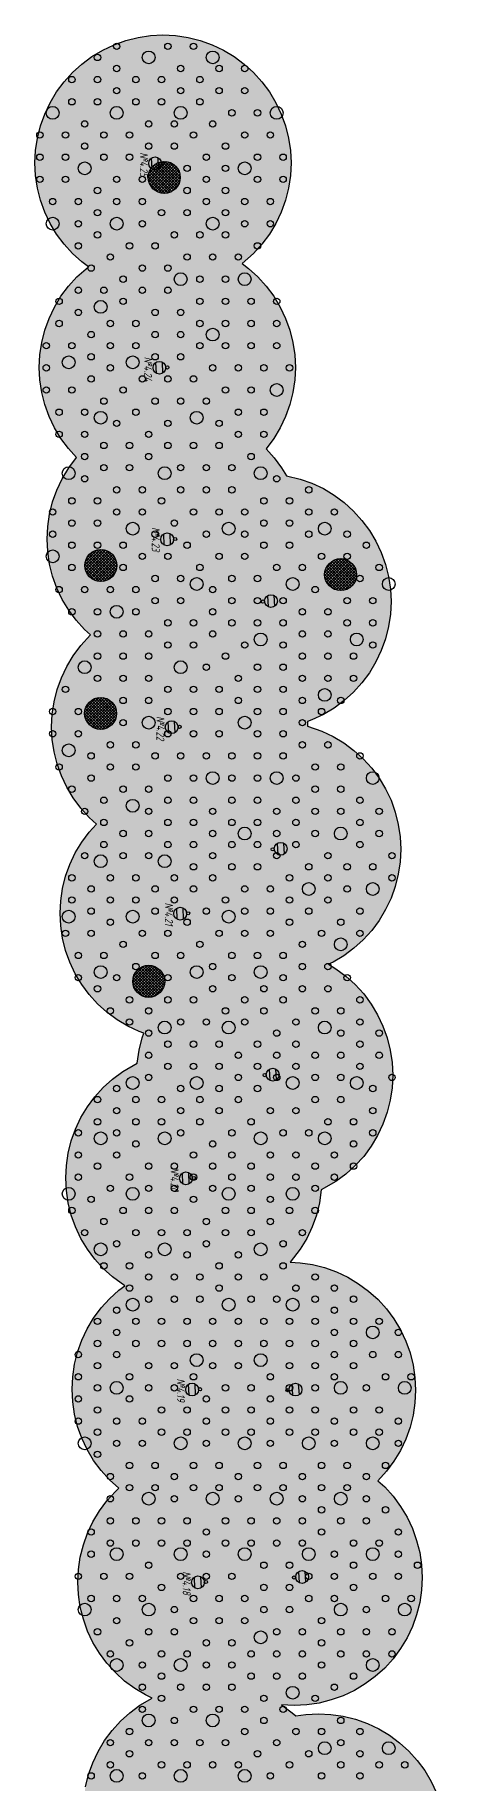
# Model space of a CAD drawing. Extents: x 17765 to 20362, y 13375 to 15893.
# Drawn here: x 17784.2 to 17849.6, y 14833.6 to 15106.7 of the extents above; entities that cross this region are included whole.
import ezdxf

# ---------------------------------------------------------------- set-up
doc = ezdxf.new("R2010")
doc.units = 0
for name, color, linetype in [('PLANTING_FLOWERBEDS', 6, 'Continuous'), ('PLANTING_LAWN', 82, 'Continuous'), ('PLANTING_SHRUBS', 94, 'Continuous'), ('PLANTING_TREES', 3, 'Continuous'), ('ЭН_ВЫНОСКИ_НОМЕРА_ОПОРЫ', 1, 'CONTINUOUS'), ('ЭН_СУЩ_ОПОРА__ЗАМ__СВЕТ__Н', 5, 'CONTINUOUS'), ('ЭН_СУЩ_ОПОРА_К1_LED', 7, 'CONTINUOUS')]:
    doc.layers.add(name, color=color, linetype=linetype)
doc.styles.get("Standard").update_dxf_attribs({"font": 'isocpeui.ttf', "width": 0.8})

# ---------------------------------------------------------------- blocks, each defined once
blk = doc.blocks.new('*U606')
at = {"layer": 'ЭН_СУЩ_ОПОРА__ЗАМ__СВЕТ__Н'}
for points in [[(-1.71, -0.94), (-1.78, 0.79)], [(-0.71, -0.9), (-0.78, 0.83)]]:
    blk.add_lwpolyline(points, dxfattribs=at)
for centre, radius in [((-1.24, -0.05), 1), ((0, 0), 0.25)]:
    blk.add_circle(centre, radius, dxfattribs=at)
blk = doc.blocks.new('*U607')
at = {"layer": 'ЭН_СУЩ_ОПОРА_К1_LED', "color": 18}
for points in [[(-1.71, -0.94), (-1.78, 0.79)], [(-0.71, -0.9), (-0.78, 0.84)]]:
    blk.add_lwpolyline(points, dxfattribs=at)
for centre, radius in [((-1.25, -0.05), 1), ((0, 0), 0.25)]:
    blk.add_circle(centre, radius, dxfattribs=at)
blk = doc.blocks.new('*U610')
at = {"layer": 'ЭН_СУЩ_ОПОРА_К1_LED', "color": 18}
for points in [[(0.69, 0.91), (0.81, -0.81)], [(1.69, 0.98), (1.8, -0.75)]]:
    blk.add_lwpolyline(points, dxfattribs=at)
for centre, radius in [((0, 0), 0.25), ((1.25, 0.08), 1)]:
    blk.add_circle(centre, radius, dxfattribs=at)

msp = doc.modelspace()

# ---------------------------------------------------------------- hatches: boundary and pattern name
at = {"layer": 'PLANTING_FLOWERBEDS'}
h = msp.add_hatch(dxfattribs=at)
h.set_pattern_fill('ANSI37', color=6, scale=0.1)
edge = h.paths.add_edge_path()
edge.add_arc((17804.45, 15084.481), 2.5, 0, 360)
h = msp.add_hatch(dxfattribs=at)
h.set_pattern_fill('ANSI37', color=6, scale=0.1)
edge = h.paths.add_edge_path()
edge.add_arc((17794.547, 15023.835), 2.5, 0, 360)
h = msp.add_hatch(dxfattribs=at)
h.set_pattern_fill('ANSI37', color=6, scale=0.1)
edge = h.paths.add_edge_path()
edge.add_arc((17832.004, 15022.417), 2.5, 0, 360)
h = msp.add_hatch(dxfattribs=at)
h.set_pattern_fill('ANSI37', color=6, scale=0.1)
edge = h.paths.add_edge_path()
edge.add_arc((17794.512, 15000.744), 2.5, 0, 360)
h = msp.add_hatch(dxfattribs=at)
h.set_pattern_fill('ANSI37', color=6, scale=0.1)
edge = h.paths.add_edge_path()
edge.add_arc((17802.018, 14958.883), 2.5, 0, 360)
at = {"layer": 'PLANTING_LAWN'}
h = msp.add_hatch(dxfattribs=at)
h.set_pattern_fill('GRASS', color=82, scale=0.05)
h.paths.add_polyline_path([(17826.85, 14998.74), (17829.05, 14997.99), (17830.82, 14997.15), (17832.5, 14996.14), (17834.08, 14994.97), (17835.54, 14993.65), (17836.85, 14992.2), (17838.02, 14990.62), (17839.03, 14988.94), (17839.87, 14987.16), (17840.53, 14985.31), (17841.01, 14983.41), (17841.3, 14981.47), (17841.39, 14979.51), (17841.3, 14977.55), (17841.01, 14975.61), (17840.53, 14973.7), (17839.87, 14971.86), (17839.03, 14970.08), (17838.02, 14968.4), (17836.85, 14966.82), (17835.54, 14965.37), (17834.08, 14964.05), (17832.5, 14962.88), (17830.82, 14961.87), (17830.12, 14961.54), (17831.25, 14960.86), (17832.82, 14959.69), (17834.28, 14958.37), (17835.6, 14956.92), (17836.77, 14955.34), (17837.78, 14953.66), (17838.61, 14951.88), (17839.28, 14950.04), (17839.75, 14948.13), (17840.04, 14946.19), (17840.14, 14944.23), (17840.04, 14942.27), (17839.75, 14940.33), (17839.28, 14938.42), (17838.61, 14936.58), (17837.78, 14934.8), (17836.77, 14933.12), (17835.6, 14931.54), (17834.28, 14930.09), (17832.82, 14928.77), (17831.25, 14927.6), (17828.98, 14926.31), (17828.69, 14924.26), (17828.21, 14922.35), (17827.55, 14920.51), (17826.71, 14918.73), (17825.7, 14917.05), (17824.11, 14915), (17825.66, 14914.93), (17827.6, 14914.64), (17829.5, 14914.16), (17831.35, 14913.5), (17833.12, 14912.66), (17834.81, 14911.65), (17836.38, 14910.48), (17837.84, 14909.17), (17839.16, 14907.71), (17840.33, 14906.14), (17841.33, 14904.45), (17842.17, 14902.68), (17842.84, 14900.83), (17843.31, 14898.93), (17843.6, 14896.98), (17843.7, 14895.02), (17843.6, 14893.06), (17843.31, 14891.12), (17842.84, 14889.22), (17842.17, 14887.37), (17841.33, 14885.6), (17840.33, 14883.91), (17839.16, 14882.34), (17837.81, 14880.86), (17838.88, 14879.89), (17840.2, 14878.43), (17841.36, 14876.86), (17842.37, 14875.17), (17843.21, 14873.4), (17843.87, 14871.55), (17844.35, 14869.65), (17844.64, 14867.71), (17844.74, 14865.75), (17844.64, 14863.79), (17844.35, 14861.84), (17843.87, 14859.94), (17843.21, 14858.09), (17842.37, 14856.32), (17841.36, 14854.64), (17840.2, 14853.06), (17838.88, 14851.6), (17837.42, 14850.29), (17835.85, 14849.12), (17834.16, 14848.11), (17832.39, 14847.27), (17830.54, 14846.61), (17828.64, 14846.13), (17826.7, 14845.84), (17824.74, 14845.75), (17822.76, 14845.84), (17824.44, 14844.61), (17824.98, 14844.13), (17826.56, 14844.36), (17828.52, 14844.46), (17830.48, 14844.36), (17832.42, 14844.07), (17834.33, 14843.6), (17836.18, 14842.94), (17837.95, 14842.1), (17839.63, 14841.09), (17841.21, 14839.92), (17842.66, 14838.6), (17843.98, 14837.15), (17845.15, 14835.57), (17846.16, 14833.89), (17847, 14832.11), (17847.66, 14830.26), (17848.14, 14828.36), (17848.43, 14826.42), (17848.52, 14824.46), (17848.43, 14822.5), (17848.14, 14820.56), (17847.66, 14818.65), (17847, 14816.81), (17846.16, 14815.03), (17845.15, 14813.35), (17843.98, 14811.77), (17842.66, 14810.32), (17841.21, 14809), (17839.63, 14807.83), (17837.95, 14806.82), (17836.18, 14805.98), (17834.33, 14805.32), (17832.42, 14804.84), (17830.48, 14804.56), (17828.52, 14804.46), (17827.21, 14804.52), (17827.9, 14803.9), (17829.28, 14802.36), (17831.52, 14802.27), (17833.46, 14801.99), (17835.36, 14801.51), (17837.21, 14800.85), (17838.98, 14800.01), (17840.67, 14799), (17842.24, 14797.83), (17843.7, 14796.51), (17845.02, 14795.06), (17846.18, 14793.48), (17847.19, 14791.8), (17848.03, 14790.02), (17848.69, 14788.18), (17849.17, 14786.27), (17849.46, 14784.33), (17849.56, 14782.37), (17849.46, 14780.41), (17849.17, 14778.47), (17848.69, 14776.57), (17848.03, 14774.72), (17847.19, 14772.94), (17846.18, 14771.26), (17845.02, 14769.68), (17843.7, 14768.23), (17842.24, 14766.91), (17840.67, 14765.74), (17838.98, 14764.73), (17837.22, 14763.9), (17837.36, 14761.63), (17837.27, 14759.67), (17836.98, 14757.73), (17836.5, 14755.83), (17835.84, 14753.98), (17835.21, 14752.65), (17836.09, 14752), (17837.54, 14750.68), (17838.86, 14749.23), (17840.03, 14747.65), (17841.04, 14745.97), (17841.88, 14744.2), (17842.54, 14742.35), (17843.01, 14740.44), (17843.3, 14738.5), (17843.4, 14736.54), (17843.3, 14734.58), (17843.01, 14732.64), (17842.54, 14730.74), (17841.88, 14728.89), (17841.04, 14727.11), (17840.03, 14725.43), (17838.86, 14723.85), (17837.54, 14722.4), (17836.09, 14721.08), (17835.18, 14720.41), (17835.27, 14718.63), (17835.17, 14716.67), (17834.89, 14714.73), (17834.41, 14712.82), (17833.75, 14710.98), (17832.91, 14709.2), (17831.9, 14707.52), (17830.73, 14705.94), (17829.41, 14704.49), (17827.96, 14703.17), (17827, 14702.46), (17828.84, 14701.13), (17830.29, 14699.81), (17831.61, 14698.36), (17832.78, 14696.78), (17833.79, 14695.1), (17834.63, 14693.32), (17835.29, 14691.48), (17835.77, 14689.57), (17836.05, 14687.63), (17836.15, 14685.67), (17836.05, 14683.71), (17835.77, 14681.77), (17835.29, 14679.86), (17834.63, 14678.02), (17833.79, 14676.24), (17832.78, 14674.56), (17831.61, 14672.98), (17830.29, 14671.53), (17828.84, 14670.21), (17826.9, 14668.82), (17828.56, 14667.82), (17830.14, 14666.66), (17831.59, 14665.34), (17832.91, 14663.88), (17834.08, 14662.31), (17835.09, 14660.62), (17835.93, 14658.85), (17836.59, 14657), (17837.06, 14655.1), (17837.35, 14653.16), (17837.45, 14651.19), (17837.35, 14649.23), (17837.06, 14647.29), (17836.59, 14645.39), (17835.93, 14643.54), (17835.09, 14641.77), (17834.08, 14640.08), (17832.91, 14638.51), (17831.59, 14637.05), (17830.14, 14635.73), (17828.56, 14634.57), (17826.46, 14633.36), (17827.74, 14632.75), (17829.42, 14631.74), (17831, 14630.57), (17832.45, 14629.26), (17833.77, 14627.8), (17834.94, 14626.23), (17835.95, 14624.54), (17836.79, 14622.77), (17837.45, 14620.92), (17837.93, 14619.02), (17838.21, 14617.07), (17838.31, 14615.11), (17838.21, 14613.15), (17837.93, 14611.21), (17837.45, 14609.31), (17836.79, 14607.46), (17835.95, 14605.69), (17834.94, 14604), (17833.77, 14602.43), (17832.45, 14600.97), (17831, 14599.65), (17829.71, 14598.7), (17831.77, 14597.24), (17833.22, 14595.92), (17834.54, 14594.47), (17835.71, 14592.89), (17836.72, 14591.21), (17837.56, 14589.43), (17838.22, 14587.59), (17838.7, 14585.68), (17838.98, 14583.74), (17839.08, 14581.78), (17838.98, 14579.82), (17838.7, 14577.88), (17838.22, 14575.98), (17837.56, 14574.13), (17836.72, 14572.35), (17835.71, 14570.67), (17834.54, 14569.09), (17833.22, 14567.64), (17831.77, 14566.32), (17830.19, 14565.15), (17828.51, 14564.14), (17826.73, 14563.3), (17824.89, 14562.64), (17822.98, 14562.17), (17821.04, 14561.88), (17819.08, 14561.78), (17817.12, 14561.88), (17815.18, 14562.17), (17813.27, 14562.64), (17811.43, 14563.3), (17809.65, 14564.14), (17807.97, 14565.15), (17806.39, 14566.32), (17804.94, 14567.64), (17803.62, 14569.09), (17802.45, 14570.67), (17801.44, 14572.35), (17800.6, 14574.13), (17799.94, 14575.98), (17799.46, 14577.88), (17799.18, 14579.82), (17799.08, 14581.78), (17799.18, 14583.74), (17799.46, 14585.68), (17799.94, 14587.59), (17800.6, 14589.43), (17801.44, 14591.21), (17802.45, 14592.89), (17803.62, 14594.47), (17804.94, 14595.92), (17806.39, 14597.24), (17807.68, 14598.2), (17805.62, 14599.65), (17804.17, 14600.97), (17802.85, 14602.43), (17801.68, 14604), (17800.67, 14605.69), (17799.83, 14607.46), (17799.17, 14609.31), (17798.69, 14611.21), (17798.41, 14613.15), (17798.31, 14615.11), (17798.41, 14617.07), (17798.69, 14619.02), (17799.17, 14620.92), (17799.83, 14622.77), (17800.67, 14624.54), (17801.68, 14626.23), (17802.85, 14627.8), (17804.17, 14629.26), (17805.62, 14630.57), (17807.2, 14631.74), (17809.3, 14632.95), (17808.02, 14633.56), (17806.34, 14634.57), (17804.76, 14635.73), (17803.31, 14637.05), (17801.99, 14638.51), (17800.82, 14640.08), (17799.81, 14641.77), (17798.97, 14643.54), (17798.31, 14645.39), (17797.83, 14647.29), (17797.55, 14649.23), (17797.45, 14651.19), (17797.55, 14653.16), (17797.83, 14655.1), (17798.31, 14657), (17798.97, 14658.85), (17799.81, 14660.62), (17800.82, 14662.31), (17801.99, 14663.88), (17803.31, 14665.34), (17804.76, 14666.66), (17806.7, 14668.04), (17805.04, 14669.04), (17803.46, 14670.21), (17802.01, 14671.53), (17800.69, 14672.98), (17799.52, 14674.56), (17798.51, 14676.24), (17797.67, 14678.02), (17797.01, 14679.86), (17796.53, 14681.77), (17796.25, 14683.71), (17796.15, 14685.67), (17796.25, 14687.63), (17796.53, 14689.57), (17797.01, 14691.48), (17797.67, 14693.32), (17798.51, 14695.1), (17799.52, 14696.78), (17800.69, 14698.36), (17802.01, 14699.81), (17803.46, 14701.13), (17804.42, 14701.84), (17802.58, 14703.17), (17801.13, 14704.49), (17799.81, 14705.94), (17798.64, 14707.52), (17797.63, 14709.2), (17796.79, 14710.98), (17796.13, 14712.82), (17795.65, 14714.73), (17795.37, 14716.67), (17795.27, 14718.63), (17795.37, 14720.59), (17795.65, 14722.53), (17796.13, 14724.44), (17796.79, 14726.28), (17797.63, 14728.06), (17798.64, 14729.74), (17799.81, 14731.32), (17801.13, 14732.77), (17802.58, 14734.09), (17803.49, 14734.76), (17803.4, 14736.54), (17803.49, 14738.5), (17803.78, 14740.44), (17804.26, 14742.35), (17804.92, 14744.2), (17805.55, 14745.52), (17804.68, 14746.17), (17803.22, 14747.49), (17801.9, 14748.94), (17800.73, 14750.52), (17799.72, 14752.2), (17798.89, 14753.98), (17798.22, 14755.83), (17797.75, 14757.73), (17797.46, 14759.67), (17797.36, 14761.63), (17797.46, 14763.59), (17797.75, 14765.53), (17798.22, 14767.44), (17798.89, 14769.29), (17799.72, 14771.06), (17800.73, 14772.74), (17801.6, 14773.91), (17799.61, 14775.61), (17798.3, 14777.07), (17797.13, 14778.65), (17796.12, 14780.33), (17795.28, 14782.1), (17794.62, 14783.95), (17794.14, 14785.86), (17793.85, 14787.8), (17793.76, 14789.76), (17793.85, 14791.72), (17794.14, 14793.66), (17794.62, 14795.56), (17795.28, 14797.41), (17796.12, 14799.18), (17797.13, 14800.87), (17798.3, 14802.44), (17799.61, 14803.9), (17801.07, 14805.22), (17802.65, 14806.39), (17804.33, 14807.4), (17806.1, 14808.23), (17807.95, 14808.9), (17809.52, 14809.29), (17807.85, 14809.54), (17805.95, 14810.01), (17804.1, 14810.67), (17802.33, 14811.51), (17800.64, 14812.52), (17799.07, 14813.69), (17797.61, 14815.01), (17796.3, 14816.46), (17795.13, 14818.04), (17794.12, 14819.72), (17793.28, 14821.5), (17792.62, 14823.35), (17792.14, 14825.25), (17791.85, 14827.19), (17791.76, 14829.15), (17791.85, 14831.11), (17792.14, 14833.05), (17792.62, 14834.96), (17793.28, 14836.81), (17794.12, 14838.58), (17795.13, 14840.26), (17796.3, 14841.84), (17797.61, 14843.29), (17799.07, 14844.61), (17800.64, 14845.78), (17802.57, 14846.9), (17801.52, 14847.4), (17799.84, 14848.41), (17798.26, 14849.57), (17796.81, 14850.89), (17795.49, 14852.35), (17794.32, 14853.92), (17793.31, 14855.61), (17792.47, 14857.38), (17791.81, 14859.23), (17791.33, 14861.13), (17791.05, 14863.07), (17790.95, 14865.03), (17791.05, 14867), (17791.33, 14868.94), (17791.81, 14870.84), (17792.47, 14872.69), (17793.31, 14874.46), (17794.32, 14876.15), (17795.49, 14877.72), (17796.81, 14879.18), (17797.37, 14879.69), (17795.9, 14881.02), (17794.58, 14882.47), (17793.41, 14884.05), (17792.4, 14885.73), (17791.56, 14887.51), (17790.9, 14889.35), (17790.42, 14891.26), (17790.14, 14893.2), (17790.04, 14895.16), (17790.14, 14897.12), (17790.42, 14899.06), (17790.9, 14900.97), (17791.56, 14902.81), (17792.4, 14904.59), (17793.41, 14906.27), (17794.58, 14907.85), (17795.9, 14909.3), (17797.35, 14910.62), (17798.3, 14911.32), (17796.38, 14912.7), (17794.93, 14914.02), (17793.61, 14915.47), (17792.44, 14917.05), (17791.43, 14918.73), (17790.59, 14920.51), (17789.93, 14922.35), (17789.45, 14924.26), (17789.17, 14926.2), (17789.07, 14928.16), (17789.17, 14930.12), (17789.45, 14932.06), (17789.93, 14933.97), (17790.59, 14935.81), (17791.43, 14937.59), (17792.44, 14939.27), (17793.61, 14940.85), (17794.93, 14942.3), (17796.38, 14943.62), (17797.96, 14944.79), (17800.23, 14946.08), (17800.52, 14948.13), (17801, 14950.04), (17801.26, 14950.77), (17800.53, 14951.03), (17798.75, 14951.87), (17797.07, 14952.88), (17795.49, 14954.05), (17794.04, 14955.37), (17792.72, 14956.82), (17791.55, 14958.4), (17790.54, 14960.08), (17789.7, 14961.86), (17789.04, 14963.7), (17788.56, 14965.61), (17788.28, 14967.55), (17788.18, 14969.51), (17788.28, 14971.47), (17788.56, 14973.41), (17789.04, 14975.32), (17789.7, 14977.16), (17790.54, 14978.94), (17791.55, 14980.62), (17792.72, 14982.2), (17793.86, 14983.46), (17792.71, 14984.5), (17791.39, 14985.95), (17790.22, 14987.53), (17789.21, 14989.21), (17788.37, 14990.99), (17787.71, 14992.84), (17787.24, 14994.74), (17786.95, 14996.68), (17786.85, 14998.64), (17786.95, 15000.6), (17787.24, 15002.54), (17787.71, 15004.45), (17788.37, 15006.29), (17789.21, 15008.07), (17790.22, 15009.75), (17791.39, 15011.33), (17792.94, 15012.99), (17792.01, 15013.84), (17790.69, 15015.29), (17789.52, 15016.87), (17788.52, 15018.55), (17787.68, 15020.33), (17787.01, 15022.17), (17786.54, 15024.08), (17786.25, 15026.02), (17786.15, 15027.98), (17786.25, 15029.94), (17786.54, 15031.88), (17787.01, 15033.79), (17787.68, 15035.63), (17788.52, 15037.41), (17789.52, 15039.09), (17790.73, 15040.71), (17789.47, 15042.1), (17788.3, 15043.68), (17787.29, 15045.36), (17786.45, 15047.14), (17785.79, 15048.98), (17785.31, 15050.89), (17785.03, 15052.83), (17784.93, 15054.79), (17785.03, 15056.75), (17785.31, 15058.69), (17785.79, 15060.6), (17786.45, 15062.44), (17787.29, 15064.22), (17788.3, 15065.9), (17789.47, 15067.48), (17790.79, 15068.93), (17792.59, 15070.51), (17791.57, 15071.27), (17790.11, 15072.58), (17788.79, 15074.04), (17787.63, 15075.61), (17786.62, 15077.3), (17785.78, 15079.07), (17785.12, 15080.92), (17784.64, 15082.82), (17784.35, 15084.76), (17784.25, 15086.73), (17784.35, 15088.69), (17784.64, 15090.63), (17785.12, 15092.53), (17785.78, 15094.38), (17786.62, 15096.15), (17787.63, 15097.84), (17788.79, 15099.41), (17790.11, 15100.87), (17791.57, 15102.19), (17793.14, 15103.35), (17794.83, 15104.36), (17796.6, 15105.2), (17798.45, 15105.86), (17800.35, 15106.34), (17802.29, 15106.63), (17804.25, 15106.73), (17806.22, 15106.63), (17808.16, 15106.34), (17810.06, 15105.86), (17811.91, 15105.2), (17813.68, 15104.36), (17815.37, 15103.35), (17816.94, 15102.19), (17818.4, 15100.87), (17819.71, 15099.41), (17820.88, 15097.84), (17821.89, 15096.15), (17822.73, 15094.38), (17823.39, 15092.53), (17823.87, 15090.63), (17824.16, 15088.69), (17824.25, 15086.73), (17824.16, 15084.76), (17823.87, 15082.82), (17823.39, 15080.92), (17822.73, 15079.07), (17821.89, 15077.3), (17820.88, 15075.61), (17819.71, 15074.04), (17818.4, 15072.58), (17816.6, 15071.01), (17817.62, 15070.25), (17819.07, 15068.93), (17820.39, 15067.48), (17821.56, 15065.9), (17822.57, 15064.22), (17823.41, 15062.44), (17824.07, 15060.6), (17824.55, 15058.69), (17824.83, 15056.75), (17824.93, 15054.79), (17824.83, 15052.83), (17824.55, 15050.89), (17824.07, 15048.98), (17823.41, 15047.14), (17822.57, 15045.36), (17821.56, 15043.68), (17820.35, 15042.06), (17821.61, 15040.67), (17822.78, 15039.09), (17823.52, 15037.86), (17825.68, 15037.35), (17827.52, 15036.69), (17829.3, 15035.85), (17830.98, 15034.84), (17832.56, 15033.67), (17834.01, 15032.35), (17835.33, 15030.9), (17836.5, 15029.32), (17837.51, 15027.64), (17838.35, 15025.86), (17839.01, 15024.01), (17839.49, 15022.11), (17839.77, 15020.17), (17839.87, 15018.21), (17839.77, 15016.25), (17839.49, 15014.31), (17839.01, 15012.4), (17838.35, 15010.55), (17837.51, 15008.78), (17836.5, 15007.1), (17835.33, 15005.52), (17834.01, 15004.07), (17832.56, 15002.75), (17830.98, 15001.58), (17829.3, 15000.57), (17827.52, 14999.73), (17826.81, 14999.48)])

# ---------------------------------------------------------------- linework, layer by layer
at = {"layer": 'PLANTING_FLOWERBEDS', "color": 6}
for centre in [(17804.45, 15084.481), (17794.547, 15023.835), (17832.004, 15022.417), (17794.512, 15000.744), (17802.018, 14958.883)]:
    msp.add_circle(centre, 2.5, dxfattribs=at)
at = {"layer": 'PLANTING_LAWN', "color": 82}
msp.add_lwpolyline([(17792.14, 14833.05), (17792.62, 14834.96), (17793.28, 14836.81), (17794.12, 14838.58), (17795.13, 14840.26), (17796.3, 14841.84), (17797.61, 14843.29), (17799.07, 14844.61), (17800.64, 14845.78), (17802.57, 14846.9), (17801.52, 14847.4), (17799.84, 14848.41), (17798.26, 14849.57), (17796.81, 14850.89), (17795.49, 14852.35), (17794.32, 14853.92), (17793.31, 14855.61), (17792.47, 14857.38), (17791.81, 14859.23), (17791.33, 14861.13), (17791.05, 14863.07), (17790.95, 14865.03), (17791.05, 14867), (17791.33, 14868.94), (17791.81, 14870.84), (17792.47, 14872.69), (17793.31, 14874.46), (17794.32, 14876.15), (17795.49, 14877.72), (17796.81, 14879.18), (17797.37, 14879.69), (17795.9, 14881.02), (17794.58, 14882.47), (17793.41, 14884.05), (17792.4, 14885.73), (17791.56, 14887.51), (17790.9, 14889.35), (17790.42, 14891.26), (17790.14, 14893.2), (17790.04, 14895.16), (17790.14, 14897.12), (17790.42, 14899.06), (17790.9, 14900.97), (17791.56, 14902.81), (17792.4, 14904.59), (17793.41, 14906.27), (17794.58, 14907.85), (17795.9, 14909.3), (17797.35, 14910.62), (17798.3, 14911.32), (17796.38, 14912.7), (17794.93, 14914.02), (17793.61, 14915.47), (17792.44, 14917.05), (17791.43, 14918.73), (17790.59, 14920.51), (17789.93, 14922.35), (17789.45, 14924.26), (17789.17, 14926.2), (17789.07, 14928.16), (17789.17, 14930.12), (17789.45, 14932.06), (17789.93, 14933.97), (17790.59, 14935.81), (17791.43, 14937.59), (17792.44, 14939.27), (17793.61, 14940.85), (17794.93, 14942.3), (17796.38, 14943.62), (17797.96, 14944.79), (17800.23, 14946.08), (17800.52, 14948.13), (17801, 14950.04), (17801.26, 14950.77), (17800.53, 14951.03), (17798.75, 14951.87), (17797.07, 14952.88), (17795.49, 14954.05), (17794.04, 14955.37), (17792.72, 14956.82), (17791.55, 14958.4), (17790.54, 14960.08), (17789.7, 14961.86), (17789.04, 14963.7), (17788.56, 14965.61), (17788.28, 14967.55), (17788.18, 14969.51), (17788.28, 14971.47), (17788.56, 14973.41), (17789.04, 14975.32), (17789.7, 14977.16), (17790.54, 14978.94), (17791.55, 14980.62), (17792.72, 14982.2), (17793.86, 14983.46), (17792.71, 14984.5), (17791.39, 14985.95), (17790.22, 14987.53), (17789.21, 14989.21), (17788.37, 14990.99), (17787.71, 14992.84), (17787.24, 14994.74), (17786.95, 14996.68), (17786.85, 14998.64), (17786.95, 15000.6), (17787.24, 15002.54), (17787.71, 15004.45), (17788.37, 15006.29), (17789.21, 15008.07), (17790.22, 15009.75), (17791.39, 15011.33), (17792.94, 15012.99), (17792.01, 15013.84), (17790.69, 15015.29), (17789.52, 15016.87), (17788.52, 15018.55), (17787.68, 15020.33), (17787.01, 15022.17), (17786.54, 15024.08), (17786.25, 15026.02), (17786.15, 15027.98), (17786.25, 15029.94), (17786.54, 15031.88), (17787.01, 15033.79), (17787.68, 15035.63), (17788.52, 15037.41), (17789.52, 15039.09), (17790.73, 15040.71), (17789.47, 15042.1), (17788.3, 15043.68), (17787.29, 15045.36), (17786.45, 15047.14), (17785.79, 15048.98), (17785.31, 15050.89), (17785.03, 15052.83), (17784.93, 15054.79), (17785.03, 15056.75), (17785.31, 15058.69), (17785.79, 15060.6), (17786.45, 15062.44), (17787.29, 15064.22), (17788.3, 15065.9), (17789.47, 15067.48), (17790.79, 15068.93), (17792.59, 15070.51), (17791.57, 15071.27), (17790.11, 15072.58), (17788.79, 15074.04), (17787.63, 15075.61), (17786.62, 15077.3), (17785.78, 15079.07), (17785.12, 15080.92), (17784.64, 15082.82), (17784.35, 15084.76), (17784.25, 15086.73), (17784.35, 15088.69), (17784.64, 15090.63), (17785.12, 15092.53), (17785.78, 15094.38), (17786.62, 15096.15), (17787.63, 15097.84), (17788.79, 15099.41), (17790.11, 15100.87), (17791.57, 15102.19), (17793.14, 15103.35), (17794.83, 15104.36), (17796.6, 15105.2), (17798.45, 15105.86), (17800.35, 15106.34), (17802.29, 15106.63), (17804.25, 15106.73), (17806.22, 15106.63), (17808.16, 15106.34), (17810.06, 15105.86), (17811.91, 15105.2), (17813.68, 15104.36), (17815.37, 15103.35), (17816.94, 15102.19), (17818.4, 15100.87), (17819.71, 15099.41), (17820.88, 15097.84), (17821.89, 15096.15), (17822.73, 15094.38), (17823.39, 15092.53), (17823.87, 15090.63), (17824.16, 15088.69), (17824.25, 15086.73), (17824.16, 15084.76), (17823.87, 15082.82), (17823.39, 15080.92), (17822.73, 15079.07), (17821.89, 15077.3), (17820.88, 15075.61), (17819.71, 15074.04), (17818.4, 15072.58), (17816.6, 15071.01), (17817.62, 15070.25), (17819.07, 15068.93), (17820.39, 15067.48), (17821.56, 15065.9), (17822.57, 15064.22), (17823.41, 15062.44), (17824.07, 15060.6), (17824.55, 15058.69), (17824.83, 15056.75), (17824.93, 15054.79), (17824.83, 15052.83), (17824.55, 15050.89), (17824.07, 15048.98), (17823.41, 15047.14), (17822.57, 15045.36), (17821.56, 15043.68), (17820.35, 15042.06), (17821.61, 15040.67), (17822.78, 15039.09), (17823.52, 15037.86), (17825.68, 15037.35), (17827.52, 15036.69), (17829.3, 15035.85), (17830.98, 15034.84), (17832.56, 15033.67), (17834.01, 15032.35), (17835.33, 15030.9), (17836.5, 15029.32), (17837.51, 15027.64), (17838.35, 15025.86), (17839.01, 15024.01), (17839.49, 15022.11), (17839.77, 15020.17), (17839.87, 15018.21), (17839.77, 15016.25), (17839.49, 15014.31), (17839.01, 15012.4), (17838.35, 15010.55), (17837.51, 15008.78), (17836.5, 15007.1), (17835.33, 15005.52), (17834.01, 15004.07), (17832.56, 15002.75), (17830.98, 15001.58), (17829.3, 15000.57), (17827.52, 14999.73), (17826.81, 14999.48), (17826.85, 14998.74), (17829.05, 14997.99), (17830.82, 14997.15), (17832.5, 14996.14), (17834.08, 14994.97), (17835.54, 14993.65), (17836.85, 14992.2), (17838.02, 14990.62), (17839.03, 14988.94), (17839.87, 14987.16), (17840.53, 14985.31), (17841.01, 14983.41), (17841.3, 14981.47), (17841.39, 14979.51), (17841.3, 14977.55), (17841.01, 14975.61), (17840.53, 14973.7), (17839.87, 14971.86), (17839.03, 14970.08), (17838.02, 14968.4), (17836.85, 14966.82), (17835.54, 14965.37), (17834.08, 14964.05), (17832.5, 14962.88), (17830.82, 14961.87), (17830.12, 14961.54), (17831.25, 14960.86), (17832.82, 14959.69), (17834.28, 14958.37), (17835.6, 14956.92), (17836.77, 14955.34), (17837.78, 14953.66), (17838.61, 14951.88), (17839.28, 14950.04), (17839.75, 14948.13), (17840.04, 14946.19), (17840.14, 14944.23), (17840.04, 14942.27), (17839.75, 14940.33), (17839.28, 14938.42), (17838.61, 14936.58), (17837.78, 14934.8), (17836.77, 14933.12), (17835.6, 14931.54), (17834.28, 14930.09), (17832.82, 14928.77), (17831.25, 14927.6), (17828.98, 14926.31), (17828.69, 14924.26), (17828.21, 14922.35), (17827.55, 14920.51), (17826.71, 14918.73), (17825.7, 14917.05), (17824.11, 14915), (17825.66, 14914.93), (17827.6, 14914.64), (17829.5, 14914.16), (17831.35, 14913.5), (17833.12, 14912.66), (17834.81, 14911.65), (17836.38, 14910.48), (17837.84, 14909.17), (17839.16, 14907.71), (17840.33, 14906.14), (17841.33, 14904.45), (17842.17, 14902.68), (17842.84, 14900.83), (17843.31, 14898.93), (17843.6, 14896.98), (17843.7, 14895.02), (17843.6, 14893.06), (17843.31, 14891.12), (17842.84, 14889.22), (17842.17, 14887.37), (17841.33, 14885.6), (17840.33, 14883.91), (17839.16, 14882.34), (17837.81, 14880.86), (17838.88, 14879.89), (17840.2, 14878.43), (17841.36, 14876.86), (17842.37, 14875.17), (17843.21, 14873.4), (17843.87, 14871.55), (17844.35, 14869.65), (17844.64, 14867.71), (17844.74, 14865.75), (17844.64, 14863.79), (17844.35, 14861.84), (17843.87, 14859.94), (17843.21, 14858.09), (17842.37, 14856.32), (17841.36, 14854.64), (17840.2, 14853.06), (17838.88, 14851.6), (17837.42, 14850.29), (17835.85, 14849.12), (17834.16, 14848.11), (17832.39, 14847.27), (17830.54, 14846.61), (17828.64, 14846.13), (17826.7, 14845.84), (17824.74, 14845.75), (17822.76, 14845.84), (17824.44, 14844.61), (17824.98, 14844.13), (17826.56, 14844.36), (17828.52, 14844.46), (17830.48, 14844.36), (17832.42, 14844.07), (17834.33, 14843.6), (17836.18, 14842.94), (17837.95, 14842.1), (17839.63, 14841.09), (17841.21, 14839.92), (17842.66, 14838.6), (17843.98, 14837.15), (17845.15, 14835.57), (17846.16, 14833.89), (17847, 14832.11)], dxfattribs=at)
at = {"layer": 'PLANTING_SHRUBS'}
for centre in [(17797.018, 15104.953), (17805.018, 15104.953), (17809.018, 15104.953), (17794.018, 15103.221), (17790.018, 15099.757), (17794.018, 15099.757), (17797.018, 15101.489), (17800.018, 15099.757), (17804.018, 15099.757), (17807.018, 15101.489), (17810.018, 15099.757), (17813.018, 15101.489), (17817.018, 15101.489), (17790.018, 15096.293), (17794.018, 15096.293), (17797.018, 15098.025), (17800.018, 15096.293), (17804.018, 15096.293), (17807.018, 15098.025), (17810.018, 15096.293), (17813.018, 15098.025), (17817.018, 15098.025), (17815.018, 15094.561), (17819.018, 15094.561), (17785.018, 15091.096), (17789.018, 15091.096), (17792.018, 15092.829), (17795.018, 15091.096), (17799.018, 15091.096), (17802.018, 15092.829), (17806.018, 15092.829), (17809.018, 15091.096), (17812.018, 15092.829), (17817.018, 15091.096), (17821.018, 15091.096), (17792.018, 15089.364), (17802.018, 15089.364), (17806.018, 15089.364), (17814.018, 15089.364), (17785.018, 15087.632), (17789.018, 15087.632), (17795.018, 15087.632), (17799.018, 15087.632), (17808.018, 15085.9), (17811.018, 15087.632), (17814.018, 15085.9), (17819.018, 15087.632), (17823.018, 15087.632), (17785.018, 15084.168), (17789.018, 15084.168), (17794.018, 15082.436), (17797.018, 15084.168), (17801.018, 15084.168), (17808.018, 15082.436), (17811.018, 15084.168), (17814.018, 15082.436), (17819.018, 15084.168), (17823.018, 15084.168), (17787.018, 15080.704), (17791.018, 15080.704), (17797.018, 15080.704), (17801.018, 15080.704), (17811.018, 15080.704), (17817.018, 15080.704), (17821.018, 15080.704), (17791.018, 15077.24), (17794.018, 15078.972), (17801.018, 15077.24), (17804.018, 15078.972), (17808.018, 15078.972), (17814.018, 15078.972), (17817.018, 15077.24), (17821.018, 15077.24), (17794.018, 15075.508), (17806.018, 15075.508), (17810.018, 15075.508), (17814.018, 15075.508), (17791.018, 15073.776), (17796.018, 15072.044), (17799.018, 15073.776), (17803.018, 15073.776), (17808.018, 15072.044), (17812.018, 15072.044), (17816.018, 15072.044), (17819.018, 15073.776), (17793.018, 15070.312), (17801.018, 15070.312), (17805.018, 15070.312), (17791.018, 15066.848), (17795.018, 15066.848), (17798.018, 15068.58), (17801.018, 15066.848), (17805.018, 15066.848), (17810.018, 15068.58), (17814.018, 15068.58), (17788.018, 15065.116), (17791.018, 15063.384), (17798.018, 15065.116), (17803.018, 15063.384), (17807.018, 15063.384), (17810.018, 15065.116), (17814.018, 15065.116), (17818.018, 15065.116), (17822.018, 15065.116), (17788.018, 15061.652), (17796.018, 15061.652), (17800.018, 15061.652), (17810.018, 15061.652), (17814.018, 15061.652), (17818.018, 15061.652), (17822.018, 15061.652), (17786.018, 15058.187), (17790.018, 15058.187), (17793.018, 15059.92), (17796.018, 15058.187), (17800.018, 15058.187), (17803.018, 15059.92), (17807.018, 15059.92), (17810.018, 15058.187), (17814.018, 15058.187), (17818.018, 15058.187), (17822.018, 15058.187), (17793.018, 15056.455), (17803.018, 15056.455), (17807.018, 15056.455), (17786.018, 15054.723), (17793.018, 15052.991), (17796.018, 15054.723), (17801.018, 15052.991), (17805.018, 15052.991), (17809.018, 15052.991), (17812.018, 15054.723), (17816.018, 15054.723), (17820.018, 15054.723), (17824.018, 15054.723), (17786.018, 15051.259), (17790.018, 15051.259), (17798.018, 15051.259), (17814.018, 15051.259), (17818.018, 15051.259), (17788.018, 15047.795), (17792.018, 15047.795), (17795.018, 15049.527), (17800.018, 15047.795), (17803.018, 15049.527), (17807.018, 15049.527), (17811.018, 15049.527), (17816.018, 15047.795), (17820.018, 15047.795), (17788.018, 15044.331), (17792.018, 15044.331), (17797.018, 15046.063), (17802.018, 15044.331), (17805.018, 15046.063), (17813.018, 15046.063), (17816.018, 15044.331), (17820.018, 15044.331), (17795.018, 15042.599), (17799.018, 15042.599), (17805.018, 15042.599), (17809.018, 15042.599), (17813.018, 15042.599), (17792.018, 15040.867), (17795.018, 15039.135), (17799.018, 15039.135), (17802.018, 15040.867), (17807.018, 15039.135), (17811.018, 15039.135), (17815.018, 15039.135), (17818.018, 15040.867), (17792.018, 15037.403), (17822.018, 15037.403), (17790.018, 15033.939), (17794.018, 15033.939), (17797.018, 15035.671), (17801.018, 15035.671), (17804.018, 15033.939), (17807.018, 15035.671), (17811.018, 15035.671), (17815.018, 15035.671), (17820.018, 15033.939), (17824.018, 15033.939), (17827.018, 15035.671), (17787.018, 15032.207), (17797.018, 15032.207), (17801.018, 15032.207), (17809.018, 15032.207), (17813.018, 15032.207), (17817.018, 15032.207), (17827.018, 15032.207), (17831.018, 15032.207), (17787.018, 15028.743), (17790.018, 15030.475), (17794.018, 15030.475), (17803.018, 15028.743), (17806.018, 15030.475), (17811.018, 15028.743), (17817.018, 15028.743), (17820.018, 15030.475), (17824.018, 15030.475), (17827.018, 15028.743), (17833.018, 15028.743), (17790.018, 15027.011), (17794.018, 15027.011), (17798.018, 15027.011), (17801.018, 15025.279), (17805.018, 15025.279), (17808.018, 15027.011), (17813.018, 15025.279), (17817.018, 15025.279), (17820.018, 15027.011), (17824.018, 15027.011), (17829.018, 15025.279), (17833.018, 15025.279), (17836.018, 15027.011), (17790.018, 15023.546), (17798.018, 15023.546), (17810.018, 15023.546), (17822.018, 15023.546), (17826.018, 15023.546), (17838.018, 15023.546), (17788.018, 15020.082), (17792.018, 15020.082), (17796.018, 15020.082), (17800.018, 15020.082), (17803.018, 15021.814), (17807.018, 15021.814), (17812.018, 15020.082), (17815.018, 15021.814), (17819.018, 15021.814), (17828.018, 15020.082), (17835.018, 15021.814), (17803.018, 15018.35), (17807.018, 15018.35), (17815.018, 15018.35), (17819.018, 15018.35), (17823.018, 15018.35), (17833.018, 15018.35), (17837.018, 15018.35), (17790.018, 15016.618), (17794.018, 15016.618), (17800.018, 15016.618), (17805.018, 15014.886), (17809.018, 15014.886), (17812.018, 15016.618), (17815.018, 15014.886), (17819.018, 15014.886), (17823.018, 15014.886), (17826.018, 15016.618), (17830.018, 15016.618), (17833.018, 15014.886), (17837.018, 15014.886), (17794.018, 15013.154), (17798.018, 15013.154), (17802.018, 15013.154), (17812.018, 15013.154), (17826.018, 15013.154), (17830.018, 15013.154), (17794.018, 15009.69), (17798.018, 15009.69), (17802.018, 15009.69), (17805.018, 15011.422), (17809.018, 15011.422), (17814.018, 15009.69), (17817.018, 15011.422), (17823.018, 15011.422), (17826.018, 15009.69), (17830.018, 15009.69), (17834.018, 15009.69), (17837.018, 15011.422), (17794.018, 15006.226), (17798.018, 15006.226), (17802.018, 15006.226), (17811.018, 15007.958), (17816.018, 15006.226), (17819.018, 15007.958), (17823.018, 15007.958), (17826.018, 15006.226), (17830.018, 15006.226), (17834.018, 15006.226), (17789.018, 15004.494), (17805.018, 15004.494), (17809.018, 15004.494), (17813.018, 15004.494), (17819.018, 15004.494), (17823.018, 15004.494), (17787.018, 15001.03), (17791.018, 15001.03), (17798.018, 15002.762), (17802.018, 15002.762), (17805.018, 15001.03), (17809.018, 15001.03), (17813.018, 15001.03), (17816.018, 15002.762), (17819.018, 15001.03), (17823.018, 15001.03), (17826.018, 15002.762), (17829.018, 15001.03), (17832.018, 15002.762), (17798.018, 14999.298), (17826.018, 14999.298), (17787.018, 14997.566), (17791.018, 14997.566), (17796.018, 14995.834), (17800.018, 14995.834), (17805.018, 14997.566), (17809.018, 14997.566), (17813.018, 14997.566), (17819.018, 14997.566), (17823.018, 14997.566), (17826.018, 14995.834), (17830.018, 14995.834), (17788.018, 14992.37), (17793.018, 14994.102), (17796.018, 14992.37), (17800.018, 14992.37), (17803.018, 14994.102), (17807.018, 14994.102), (17811.018, 14994.102), (17815.018, 14994.102), (17819.018, 14994.102), (17823.018, 14994.102), (17828.018, 14992.37), (17832.018, 14992.37), (17835.018, 14994.102), (17793.018, 14990.638), (17805.018, 14990.638), (17809.018, 14990.638), (17815.018, 14990.638), (17819.018, 14990.638), (17825.018, 14990.638), (17790.018, 14988.905), (17795.018, 14987.173), (17798.018, 14988.905), (17802.018, 14988.905), (17805.018, 14987.173), (17809.018, 14987.173), (17815.018, 14987.173), (17819.018, 14987.173), (17825.018, 14987.173), (17828.018, 14988.905), (17832.018, 14988.905), (17835.018, 14987.173), (17792.018, 14985.441), (17802.018, 14985.441), (17812.018, 14985.441), (17822.018, 14985.441), (17828.018, 14985.441), (17832.018, 14985.441), (17838.018, 14985.441), (17795.018, 14983.709), (17798.018, 14981.977), (17802.018, 14981.977), (17805.018, 14983.709), (17809.018, 14983.709), (17812.018, 14981.977), (17815.018, 14983.709), (17819.018, 14983.709), (17822.018, 14981.977), (17825.018, 14983.709), (17828.018, 14981.977), (17835.018, 14983.709), (17838.018, 14981.977), (17795.018, 14980.245), (17805.018, 14980.245), (17809.018, 14980.245), (17815.018, 14980.245), (17819.018, 14980.245), (17825.018, 14980.245), (17835.018, 14980.245), (17792.018, 14978.513), (17798.018, 14978.513), (17802.018, 14978.513), (17809.018, 14976.781), (17812.018, 14978.513), (17815.018, 14976.781), (17819.018, 14976.781), (17822.018, 14978.513), (17827.018, 14976.781), (17830.018, 14978.513), (17833.018, 14976.781), (17837.018, 14976.781), (17840.018, 14978.513), (17790.018, 14975.049), (17793.018, 14973.317), (17796.018, 14975.049), (17800.018, 14975.049), (17803.018, 14973.317), (17806.018, 14975.049), (17809.018, 14973.317), (17812.018, 14975.049), (17817.018, 14973.317), (17821.018, 14973.317), (17824.018, 14975.049), (17830.018, 14975.049), (17833.018, 14973.317), (17840.018, 14975.049), (17790.018, 14971.585), (17796.018, 14971.585), (17800.018, 14971.585), (17806.018, 14971.585), (17814.018, 14971.585), (17824.018, 14971.585), (17830.018, 14971.585), (17793.018, 14969.853), (17796.018, 14968.121), (17803.018, 14969.853), (17808.018, 14968.121), (17811.018, 14969.853), (17817.018, 14969.853), (17821.018, 14969.853), (17824.018, 14968.121), (17827.018, 14969.853), (17832.018, 14968.121), (17835.018, 14969.853), (17789.018, 14966.389), (17793.018, 14966.389), (17801.018, 14966.389), (17805.018, 14966.389), (17813.018, 14966.389), (17817.018, 14966.389), (17821.018, 14966.389), (17829.018, 14966.389), (17835.018, 14966.389), (17791.018, 14962.925), (17795.018, 14962.925), (17798.018, 14964.657), (17803.018, 14962.925), (17807.018, 14962.925), (17810.018, 14964.657), (17815.018, 14962.925), (17819.018, 14962.925), (17823.018, 14962.925), (17826.018, 14964.657), (17800.018, 14961.193), (17812.018, 14961.193), (17826.018, 14961.193), (17830.018, 14961.193), (17791.018, 14959.461), (17794.018, 14957.729), (17797.018, 14959.461), (17805.018, 14959.461), (17812.018, 14957.729), (17815.018, 14959.461), (17820.018, 14957.729), (17823.018, 14959.461), (17826.018, 14957.729), (17830.018, 14957.729), (17833.018, 14959.461), (17796.018, 14954.264), (17799.018, 14955.996), (17802.018, 14954.264), (17805.018, 14955.996), (17809.018, 14955.996), (17814.018, 14954.264), (17817.018, 14955.996), (17820.018, 14954.264), (17823.018, 14955.996), (17828.018, 14954.264), (17832.018, 14954.264), (17835.018, 14955.996), (17799.018, 14952.532), (17807.018, 14952.532), (17811.018, 14952.532), (17817.018, 14952.532), (17825.018, 14952.532), (17835.018, 14952.532), (17802.018, 14950.8), (17805.018, 14949.068), (17809.018, 14949.068), (17813.018, 14949.068), (17819.018, 14949.068), (17822.018, 14950.8), (17825.018, 14949.068), (17832.018, 14950.8), (17835.018, 14949.068), (17838.018, 14950.8), (17802.018, 14947.336), (17816.018, 14947.336), (17822.018, 14947.336), (17828.018, 14947.336), (17832.018, 14947.336), (17838.018, 14947.336), (17802.018, 14943.872), (17805.018, 14945.604), (17809.018, 14945.604), (17813.018, 14945.604), (17816.018, 14943.872), (17819.018, 14945.604), (17822.018, 14943.872), (17825.018, 14945.604), (17828.018, 14943.872), (17832.018, 14943.872), (17835.018, 14945.604), (17840.018, 14943.872), (17797.018, 14942.14), (17807.018, 14942.14), (17813.018, 14942.14), (17819.018, 14942.14), (17837.018, 14942.14), (17794.018, 14940.408), (17797.018, 14938.676), (17800.018, 14940.408), (17804.018, 14940.408), (17807.018, 14938.676), (17810.018, 14940.408), (17813.018, 14938.676), (17816.018, 14940.408), (17821.018, 14938.676), (17825.018, 14938.676), (17828.018, 14940.408), (17832.018, 14940.408), (17837.018, 14938.676), (17791.018, 14935.212), (17794.018, 14936.944), (17797.018, 14935.212), (17800.018, 14936.944), (17804.018, 14936.944), (17807.018, 14935.212), (17810.018, 14936.944), (17815.018, 14935.212), (17818.018, 14936.944), (17823.018, 14935.212), (17827.018, 14935.212), (17830.018, 14936.944), (17834.018, 14936.944), (17837.018, 14935.212), (17800.018, 14933.48), (17812.018, 14933.48), (17834.018, 14933.48), (17791.018, 14931.748), (17794.018, 14930.016), (17797.018, 14931.748), (17802.018, 14930.016), (17806.018, 14930.016), (17809.018, 14931.748), (17812.018, 14930.016), (17815.018, 14931.748), (17818.018, 14930.016), (17821.018, 14931.748), (17825.018, 14931.748), (17828.018, 14930.016), (17831.018, 14931.748), (17834.018, 14930.016), (17791.018, 14928.284), (17799.018, 14928.284), (17809.018, 14928.284), (17815.018, 14928.284), (17821.018, 14928.284), (17825.018, 14928.284), (17831.018, 14928.284), (17793.018, 14924.82), (17796.018, 14926.552), (17802.018, 14926.552), (17806.018, 14926.552), (17809.018, 14924.82), (17812.018, 14926.552), (17818.018, 14926.552), (17821.018, 14924.82), (17828.018, 14926.552), (17790.018, 14923.088), (17795.018, 14921.355), (17798.018, 14923.088), (17802.018, 14923.088), (17806.018, 14923.088), (17811.018, 14921.355), (17814.018, 14923.088), (17818.018, 14923.088), (17821.018, 14921.355), (17824.018, 14923.088), (17828.018, 14923.088), (17792.018, 14919.623), (17800.018, 14919.623), (17804.018, 14919.623), (17808.018, 14919.623), (17814.018, 14919.623), (17818.018, 14919.623), (17826.018, 14919.623), (17797.018, 14917.891), (17802.018, 14916.159), (17808.018, 14916.159), (17811.018, 14917.891), (17816.018, 14916.159), (17823.018, 14917.891), (17795.018, 14914.427), (17799.018, 14914.427), (17813.018, 14914.427), (17823.018, 14914.427), (17799.018, 14910.963), (17802.018, 14912.695), (17806.018, 14912.695), (17810.018, 14912.695), (17813.018, 14910.963), (17816.018, 14912.695), (17820.018, 14912.695), (17825.018, 14910.963), (17828.018, 14912.695), (17831.018, 14910.963), (17802.018, 14909.231), (17806.018, 14909.231), (17810.018, 14909.231), (17818.018, 14909.231), (17822.018, 14909.231), (17828.018, 14909.231), (17834.018, 14909.231), (17794.018, 14905.767), (17797.018, 14907.499), (17800.018, 14905.767), (17804.018, 14905.767), (17808.018, 14905.767), (17812.018, 14905.767), (17816.018, 14905.767), (17820.018, 14905.767), (17824.018, 14905.767), (17828.018, 14905.767), (17831.018, 14907.499), (17834.018, 14905.767), (17838.018, 14905.767), (17794.018, 14902.303), (17797.018, 14904.035), (17800.018, 14902.303), (17804.018, 14902.303), (17808.018, 14902.303), (17812.018, 14902.303), (17816.018, 14902.303), (17820.018, 14902.303), (17824.018, 14902.303), (17828.018, 14902.303), (17831.018, 14904.035), (17834.018, 14902.303), (17841.018, 14904.035), (17791.018, 14900.571), (17797.018, 14900.571), (17831.018, 14900.571), (17837.018, 14900.571), (17841.018, 14900.571), (17791.018, 14897.107), (17794.018, 14898.839), (17799.018, 14897.107), (17802.018, 14898.839), (17806.018, 14898.839), (17809.018, 14897.107), (17812.018, 14898.839), (17816.018, 14898.839), (17821.018, 14897.107), (17824.018, 14898.839), (17828.018, 14898.839), (17831.018, 14897.107), (17834.018, 14898.839), (17839.018, 14897.107), (17843.018, 14897.107), (17794.018, 14895.375), (17802.018, 14895.375), (17806.018, 14895.375), (17814.018, 14895.375), (17818.018, 14895.375), (17824.018, 14895.375), (17828.018, 14895.375), (17836.018, 14895.375), (17791.018, 14893.643), (17794.018, 14891.911), (17799.018, 14893.643), (17804.018, 14891.911), (17808.018, 14891.911), (17811.018, 14893.643), (17814.018, 14891.911), (17818.018, 14891.911), (17821.018, 14893.643), (17824.018, 14891.911), (17828.018, 14891.911), (17834.018, 14891.911), (17838.018, 14891.911), (17791.018, 14890.179), (17797.018, 14890.179), (17801.018, 14890.179), (17811.018, 14890.179), (17821.018, 14890.179), (17831.018, 14890.179), (17841.018, 14890.179), (17794.018, 14888.447), (17797.018, 14886.714), (17801.018, 14886.714), (17804.018, 14888.447), (17808.018, 14888.447), (17811.018, 14886.714), (17814.018, 14888.447), (17818.018, 14888.447), (17821.018, 14886.714), (17824.018, 14888.447), (17828.018, 14888.447), (17831.018, 14886.714), (17834.018, 14888.447), (17838.018, 14888.447), (17841.018, 14886.714), (17794.018, 14884.982), (17799.018, 14883.25), (17803.018, 14883.25), (17809.018, 14883.25), (17813.018, 14883.25), (17819.018, 14883.25), (17823.018, 14883.25), (17829.018, 14883.25), (17833.018, 14883.25), (17839.018, 14883.25), (17796.018, 14881.518), (17806.018, 14881.518), (17816.018, 14881.518), (17826.018, 14881.518), (17836.018, 14881.518), (17796.018, 14878.054), (17799.018, 14879.786), (17803.018, 14879.786), (17806.018, 14878.054), (17809.018, 14879.786), (17813.018, 14879.786), (17816.018, 14878.054), (17819.018, 14879.786), (17823.018, 14879.786), (17826.018, 14878.054), (17829.018, 14879.786), (17833.018, 14879.786), (17836.018, 14878.054), (17829.018, 14876.322), (17839.018, 14876.322), (17793.018, 14872.858), (17796.018, 14874.59), (17800.018, 14874.59), (17804.018, 14874.59), (17808.018, 14874.59), (17811.018, 14872.858), (17814.018, 14874.59), (17818.018, 14874.59), (17822.018, 14874.59), (17826.018, 14874.59), (17829.018, 14872.858), (17832.018, 14874.59), (17836.018, 14874.59), (17841.018, 14872.858), (17796.018, 14871.126), (17800.018, 14871.126), (17804.018, 14871.126), (17808.018, 14871.126), (17814.018, 14871.126), (17818.018, 14871.126), (17822.018, 14871.126), (17826.018, 14871.126), (17834.018, 14871.126), (17838.018, 14871.126), (17793.018, 14869.394), (17802.018, 14867.662), (17811.018, 14869.394), (17820.018, 14867.662), (17824.018, 14867.662), (17831.018, 14869.394), (17834.018, 14867.662), (17841.018, 14869.394), (17844.018, 14867.662), (17791.018, 14865.93), (17795.018, 14865.93), (17799.018, 14865.93), (17804.018, 14864.198), (17807.018, 14865.93), (17811.018, 14865.93), (17815.018, 14865.93), (17820.018, 14864.198), (17824.018, 14864.198), (17827.018, 14865.93), (17831.018, 14865.93), (17834.018, 14864.198), (17837.018, 14865.93), (17841.018, 14865.93), (17793.018, 14862.466), (17797.018, 14862.466), (17801.018, 14862.466), (17809.018, 14862.466), (17813.018, 14862.466), (17817.018, 14862.466), (17827.018, 14862.466), (17831.018, 14862.466), (17839.018, 14862.466), (17843.018, 14862.466), (17797.018, 14859.002), (17806.018, 14860.734), (17809.018, 14859.002), (17813.018, 14859.002), (17817.018, 14859.002), (17820.018, 14860.734), (17824.018, 14860.734), (17829.018, 14859.002), (17836.018, 14860.734), (17794.018, 14857.27), (17802.018, 14857.27), (17806.018, 14857.27), (17822.018, 14857.27), (17826.018, 14857.27), (17832.018, 14857.27), (17836.018, 14857.27), (17840.018, 14857.27), (17796.018, 14853.806), (17799.018, 14855.538), (17804.018, 14853.806), (17808.018, 14853.806), (17811.018, 14855.538), (17815.018, 14855.538), (17818.018, 14853.806), (17822.018, 14853.806), (17826.018, 14853.806), (17829.018, 14855.538), (17832.018, 14853.806), (17836.018, 14853.806), (17840.018, 14853.806), (17801.018, 14852.073), (17804.018, 14850.341), (17811.018, 14852.073), (17815.018, 14852.073), (17818.018, 14850.341), (17822.018, 14850.341), (17826.018, 14850.341), (17829.018, 14852.073), (17834.018, 14850.341), (17801.018, 14848.609), (17807.018, 14848.609), (17811.018, 14848.609), (17815.018, 14848.609), (17831.018, 14848.609), (17801.018, 14845.145), (17804.018, 14846.877), (17809.018, 14845.145), (17813.018, 14845.145), (17817.018, 14845.145), (17820.018, 14846.877), (17823.018, 14845.145), (17828.018, 14846.877), (17806.018, 14843.413), (17820.018, 14843.413), (17832.018, 14843.413), (17796.018, 14839.949), (17799.018, 14841.681), (17802.018, 14839.949), (17806.018, 14839.949), (17810.018, 14839.949), (17814.018, 14839.949), (17817.018, 14841.681), (17822.018, 14839.949), (17825.018, 14841.681), (17829.018, 14841.681), (17832.018, 14839.949), (17835.018, 14841.681), (17799.018, 14838.217), (17819.018, 14838.217), (17827.018, 14838.217), (17835.018, 14838.217), (17793.018, 14834.753), (17796.018, 14836.485), (17801.018, 14834.753), (17804.018, 14836.485), (17808.018, 14836.485), (17812.018, 14836.485), (17816.018, 14836.485), (17821.018, 14834.753), (17824.018, 14836.485), (17829.018, 14834.753), (17832.018, 14836.485), (17835.018, 14834.753), (17838.018, 14836.485), (17842.018, 14836.485)]:
    msp.add_circle(centre, 0.5, dxfattribs=at)
at = {"layer": 'PLANTING_TREES'}
for centre in [(17802.018, 15103.221), (17812.018, 15103.221), (17787.018, 15094.561), (17797.018, 15094.561), (17807.018, 15094.561), (17822.018, 15094.561), (17792.018, 15085.9), (17817.018, 15085.9), (17787.018, 15077.24), (17797.018, 15077.24), (17812.018, 15077.24), (17807.018, 15068.58), (17817.018, 15068.58), (17794.518, 15064.25), (17812.018, 15059.92), (17789.518, 15055.589), (17799.518, 15055.589), (17822.018, 15051.259), (17794.518, 15046.929), (17809.518, 15046.929), (17789.518, 15038.269), (17804.518, 15038.269), (17819.518, 15038.269), (17799.518, 15029.609), (17814.518, 15029.609), (17829.518, 15029.609), (17787.018, 15025.279), (17809.518, 15020.948), (17824.518, 15020.948), (17839.518, 15020.948), (17797.018, 15016.618), (17819.518, 15012.288), (17834.518, 15012.288), (17792.018, 15007.958), (17807.018, 15007.958), (17829.518, 15003.628), (17802.018, 14999.298), (17817.018, 14999.298), (17789.518, 14994.968), (17812.018, 14990.638), (17822.018, 14990.638), (17837.018, 14990.638), (17799.518, 14986.307), (17817.018, 14981.977), (17832.018, 14981.977), (17794.518, 14977.647), (17804.518, 14977.647), (17827.018, 14973.317), (17837.018, 14973.317), (17789.518, 14968.987), (17799.518, 14968.987), (17814.518, 14968.987), (17832.018, 14964.657), (17794.518, 14960.327), (17809.518, 14960.327), (17819.518, 14960.327), (17804.518, 14951.666), (17814.518, 14951.666), (17829.518, 14951.666), (17799.518, 14943.006), (17809.518, 14943.006), (17824.518, 14943.006), (17834.518, 14943.006), (17794.518, 14934.346), (17804.518, 14934.346), (17819.518, 14934.346), (17829.518, 14934.346), (17789.518, 14925.686), (17799.518, 14925.686), (17814.518, 14925.686), (17824.518, 14925.686), (17794.518, 14917.025), (17804.518, 14917.025), (17819.518, 14917.025), (17799.518, 14908.365), (17814.518, 14908.365), (17824.518, 14908.365), (17837.018, 14904.035), (17809.518, 14899.705), (17819.518, 14899.705), (17797.018, 14895.375), (17832.018, 14895.375), (17842.018, 14895.375), (17792.018, 14886.714), (17807.018, 14886.714), (17817.018, 14886.714), (17827.018, 14886.714), (17837.018, 14886.714), (17802.018, 14878.054), (17812.018, 14878.054), (17822.018, 14878.054), (17832.018, 14878.054), (17797.018, 14869.394), (17807.018, 14869.394), (17817.018, 14869.394), (17827.018, 14869.394), (17837.018, 14869.394), (17792.018, 14860.734), (17802.018, 14860.734), (17832.018, 14860.734), (17842.018, 14860.734), (17819.518, 14856.404), (17797.018, 14852.073), (17807.018, 14852.073), (17837.018, 14852.073), (17824.518, 14847.743), (17802.018, 14843.413), (17812.018, 14843.413), (17829.518, 14839.083), (17839.518, 14839.083), (17797.018, 14834.753), (17807.018, 14834.753), (17817.018, 14834.753)]:
    msp.add_circle(centre, 1, dxfattribs=at)

# ---------------------------------------------------------------- block references
at = {"layer": 'ЭН_СУЩ_ОПОРА__ЗАМ__СВЕТ__Н'}
for p in [(17804.255, 15086.725), (17804.93, 15054.79), (17806.851, 14998.641), (17808.18, 14969.51), (17809.07, 14928.16), (17810.04, 14895.16), (17810.95, 14865.035)]:
    msp.add_blockref('*U606', p, dxfattribs=at)
at = {"layer": 'ЭН_СУЩ_ОПОРА_К1_LED'}
for name, p in [('*U607', (17806.154, 15027.98)), ('*U610', (17819.871, 15018.209)), ('*U610', (17821.393, 14979.509)), ('*U610', (17820.137, 14944.23)), ('*U610', (17823.697, 14895.024)), ('*U610', (17824.735, 14865.747))]:
    msp.add_blockref(name, p, dxfattribs=at)

# ---------------------------------------------------------------- texts
at = {"layer": 'ЭН_ВЫНОСКИ_НОМЕРА_ОПОРЫ', "color": 1, "char_height": 1.25, "attachment_point": 1, "rotation": 269.88316}
for s, insert in [('{\\C5;\\c16711680;№4.25}', (17801.892, 15088.384)), ('{\\C5;\\c16711680;№4.24}', (17802.567, 15056.449)), ('{\\C256;\\c0;№4.23}', (17803.753, 15029.825)), ('{\\C5;\\c16711680;№4.22}', (17804.488, 15000.3)), ('{\\C5;\\c16711680;№4.21}', (17805.817, 14971.169)), ('{\\C5;\\c16711680;№4.20}', (17806.707, 14929.819)), ('{\\C5;\\c16711680;№4.19}', (17807.677, 14896.819)), ('{\\C5;\\c16711680;№4.18}', (17808.587, 14866.694))]:
    msp.add_mtext_dynamic_manual_height_columns(s, width=2.90548, gutter_width=12.5, heights=[-1.25], dxfattribs=dict(at, insert=insert))

doc.saveas('drawing.dxf')
